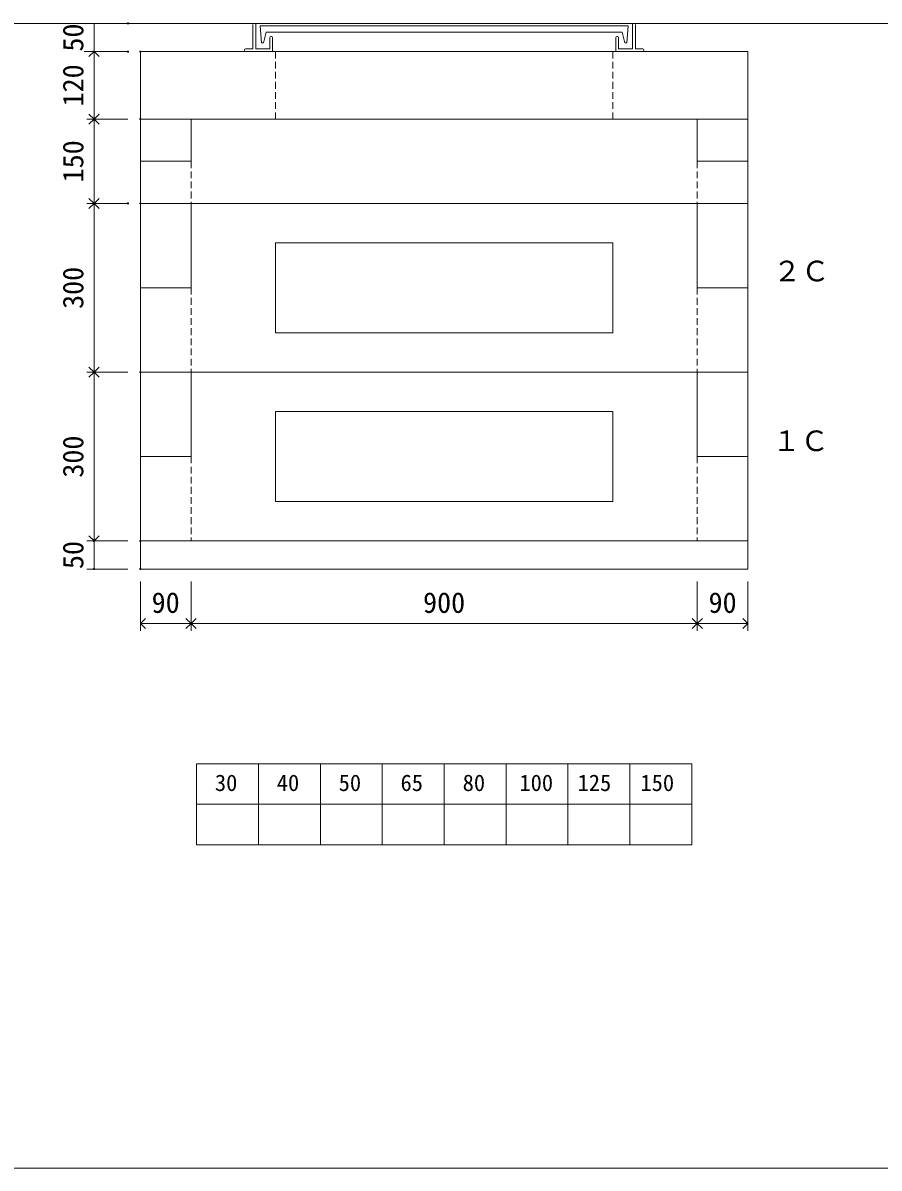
# Model space of a CAD drawing. Units: millimetres, scale not verified. Extents: x -4890 to 18490, y -2304 to 2304.
# Drawn here: x 1846 to 3368, y -1971 to 65 of the extents above; entities that cross this region are included whole.
import ezdxf
from ezdxf.enums import TextEntityAlignment as Align

# ---------------------------------------------------------------- set-up
doc = ezdxf.new("R2010")
doc.units = ezdxf.units.MM
doc.header["$LTSCALE"] = 10
doc.header["$PDMODE"] = 32
doc.header["$PDSIZE"] = 2
for name, pattern in [('DASHED1', [1.8, 1.2, -0.6]), ('USER2', [50.8, 31.75, -6.35, 6.35, -6.35]), ('USER5', [3.185, 0.01, -3.175])]:
    doc.linetypes.add(name, pattern=pattern)
for name, color, linetype, lineweight in [('0-1_Defpoints', 7, 'USER2', 5), ('0-2_waku', 7, 'Continuous', 18), ('0-3_gaikei', 7, 'Continuous', 18), ('0-4_kakure', 7, 'USER5', 18), ('0-5_sunpou', 7, 'Continuous', 5), ('0-8_uchigawa', 6, 'Continuous', 18), ('0-A_futa', 3, 'Continuous', 18), ('0-B_GL', 4, 'Continuous', 18), ('0-D_文字１', 7, 'Continuous', 18)]:
    doc.layers.add(name, color=color, linetype=linetype, lineweight=lineweight)
doc.styles.add('ＭＳ ゴシック', font='')
doc.styles.get('ＭＳ ゴシック').set_extended_font_data('MS Gothic')

# ---------------------------------------------------------------- blocks, each defined once
blk = doc.blocks.new('_Open90')
at = {"layer": '0-5_sunpou'}
blk.add_line((0, 0), (-1, 0), dxfattribs=at)
blk.add_lwpolyline([(-0.5, 0.5), (0, 0), (-0.5, -0.5)], dxfattribs=at)
blk = doc.blocks.new('D83')
at = {"layer": '0-1_Defpoints'}
for p in [(3502.32, 1944.36), (3419.96, 1644.36), (3502.32, 1644.36)]:
    blk.add_point(p, dxfattribs=at)
at = {"layer": '0-5_sunpou'}
for p, q in [((3480.32, 1944.36), (3406.96, 1944.36)), ((3419.96, 1926.36), (3419.96, 1662.36)), ((3480.32, 1644.36), (3406.96, 1644.36))]:
    blk.add_line(p, q, dxfattribs=at)
at = {"layer": '0-5_sunpou', "xscale": 18, "yscale": 18}
for p, rotation in [((3419.96, 1944.36), 90), ((3419.96, 1644.36), 270)]:
    blk.add_blockref('_Open90', p, dxfattribs=dict(at, rotation=rotation))
at = {"layer": '0-5_sunpou', "style": 'ＭＳ ゴシック'}
blk.add_text('300', height=36.66, rotation=90, dxfattribs=at).set_placement((3411.96, 1756.86), align=Align.BOTTOM_LEFT)
blk = doc.blocks.new('D84')
at = {"layer": '0-1_Defpoints'}
for p in [(3502.32, 1644.36), (3419.96, 1344.36), (3502.32, 1344.36)]:
    blk.add_point(p, dxfattribs=at)
at = {"layer": '0-5_sunpou'}
for p, q in [((3480.32, 1644.36), (3406.96, 1644.36)), ((3419.96, 1626.36), (3419.96, 1362.36)), ((3480.32, 1344.36), (3406.96, 1344.36))]:
    blk.add_line(p, q, dxfattribs=at)
at = {"layer": '0-5_sunpou', "xscale": 18, "yscale": 18}
for p, rotation in [((3419.96, 1644.36), 90), ((3419.96, 1344.36), 270)]:
    blk.add_blockref('_Open90', p, dxfattribs=dict(at, rotation=rotation))
at = {"layer": '0-5_sunpou', "style": 'ＭＳ ゴシック'}
blk.add_text('300', height=36.66, rotation=90, dxfattribs=at).set_placement((3411.96, 1456.86), align=Align.BOTTOM_LEFT)
blk = doc.blocks.new('D85')
at = {"layer": '0-1_Defpoints'}
for p in [(3502.32, 2214.36), (3419.96, 2094.36), (3502.32, 2094.36)]:
    blk.add_point(p, dxfattribs=at)
at = {"layer": '0-5_sunpou'}
for p, q in [((3480.32, 2214.36), (3406.96, 2214.36)), ((3419.96, 2196.36), (3419.96, 2112.36)), ((3480.32, 2094.36), (3406.96, 2094.36))]:
    blk.add_line(p, q, dxfattribs=at)
at = {"layer": '0-5_sunpou', "xscale": 18, "yscale": 18}
for p, rotation in [((3419.96, 2214.36), 90), ((3419.96, 2094.36), 270)]:
    blk.add_blockref('_Open90', p, dxfattribs=dict(at, rotation=rotation))
at = {"layer": '0-5_sunpou', "style": 'ＭＳ ゴシック'}
blk.add_text('120', height=36.66, rotation=90, dxfattribs=at).set_placement((3411.96, 2116.86), align=Align.BOTTOM_LEFT)
blk = doc.blocks.new('D78')
at = {"layer": '0-1_Defpoints'}
for p in [(3480.32, 2264.36), (3419.96, 2214.36), (3480.32, 2214.36)]:
    blk.add_point(p, dxfattribs=at)
at = {"layer": '0-5_sunpou'}
for p, q in [((3458.32, 2264.36), (3406.96, 2264.36)), ((3419.96, 2264.36), (3419.96, 2214.36)), ((3458.32, 2214.36), (3406.96, 2214.36))]:
    blk.add_line(p, q, dxfattribs=at)
at = {"layer": '0-5_sunpou', "style": 'ＭＳ ゴシック'}
blk.add_text('50', height=36.66, rotation=90, dxfattribs=at).set_placement((3411.96, 2214.36), align=Align.BOTTOM_LEFT)
blk = doc.blocks.new('D88')
at = {"layer": '0-1_Defpoints'}
for p in [(3502.32, 2094.36), (3419.96, 1944.36), (3480.32, 1944.36)]:
    blk.add_point(p, dxfattribs=at)
at = {"layer": '0-5_sunpou'}
for p, q in [((3480.32, 2094.36), (3406.96, 2094.36)), ((3419.96, 2076.36), (3419.96, 1962.36)), ((3458.32, 1944.36), (3406.96, 1944.36))]:
    blk.add_line(p, q, dxfattribs=at)
at = {"layer": '0-5_sunpou', "xscale": 18, "yscale": 18}
for p, rotation in [((3419.96, 2094.36), 90), ((3419.96, 1944.36), 270)]:
    blk.add_blockref('_Open90', p, dxfattribs=dict(at, rotation=rotation))
at = {"layer": '0-5_sunpou', "style": 'ＭＳ ゴシック'}
blk.add_text('150', height=36.66, rotation=90, dxfattribs=at).set_placement((3411.96, 1981.86), align=Align.BOTTOM_LEFT)
blk = doc.blocks.new('D92')
at = {"layer": '0-1_Defpoints'}
for p in [(3502.32, 1344.36), (3419.96, 1294.36), (3502.32, 1294.36)]:
    blk.add_point(p, dxfattribs=at)
at = {"layer": '0-5_sunpou'}
for p, q in [((3480.32, 1344.36), (3406.96, 1344.36)), ((3419.96, 1344.36), (3419.96, 1294.36)), ((3480.32, 1294.36), (3406.96, 1294.36))]:
    blk.add_line(p, q, dxfattribs=at)
at = {"layer": '0-5_sunpou', "style": 'ＭＳ ゴシック'}
blk.add_text('50', height=36.66, rotation=90, dxfattribs=at).set_placement((3411.96, 1294.36), align=Align.BOTTOM_LEFT)

msp = doc.modelspace()

# ---------------------------------------------------------------- linework, layer by layer
at = {"layer": '0-2_waku'}
for p, q in [((2155, -1251.89), (2155, -1395.89)), ((2155, -1251.89), (2155, -1395.89)), ((2155, -1251.89), (2155, -1395.89)), ((2155, -1251.89), (2155, -1395.89)), ((2155, -1251.89), (3035, -1251.89)), ((2265, -1251.89), (2265, -1395.89)), ((2375, -1251.89), (2375, -1395.89)), ((2375, -1251.89), (2375, -1395.89)), ((2485, -1251.89), (2485, -1395.89)), ((2595, -1251.89), (2595, -1395.89)), ((2705, -1251.89), (2705, -1395.89)), ((2815, -1251.89), (2815, -1395.89)), ((2925, -1251.89), (2925, -1395.89)), ((3035, -1251.89), (3035, -1395.89)), ((2155, -1323.89), (3035, -1323.89)), ((2155, -1395.89), (3035, -1395.89)), ((-1230, -1970.89), (4890, -1970.89)), ((-1230, -1970.89), (4890, -1970.89))]:
    msp.add_line(p, q, dxfattribs=at)
at = {"layer": '0-3_gaikei'}
for p, q in [((2055, 14.11), (3135, 14.11)), ((2055, -105.89), (2055, 14.11)), ((3135, -105.89), (3135, 14.11)), ((3135, -105.89), (2055, -105.89)), ((3135, -105.89), (2055, -105.89)), ((3135, -105.89), (2055, -105.89)), ((3135, -105.89), (2055, -105.89)), ((3135, -105.89), (2055, -105.89)), ((2145, -105.89), (2055, -105.89)), ((3135, -105.89), (2055, -105.89)), ((3135, -105.89), (2055, -105.89)), ((3135, -105.89), (2055, -105.89)), ((3135, -105.89), (2055, -105.89)), ((3135, -105.89), (2055, -105.89)), ((2145, -105.89), (2055, -105.89)), ((2055, -105.89), (2145, -105.89)), ((2055, -105.89), (3135, -105.89)), ((2055, -105.89), (3135, -105.89)), ((2055, -105.89), (3135, -105.89)), ((2055, -105.89), (3135, -105.89)), ((2055, -105.89), (3135, -105.89)), ((2055, -105.89), (3135, -105.89)), ((2055, -105.89), (3135, -105.89)), ((2055, -105.89), (3135, -105.89)), ((2055, -105.89), (2055, -255.89)), ((2145, -105.89), (3045, -105.89)), ((2145, -105.89), (3045, -105.89)), ((2145, -105.89), (3045, -105.89)), ((2145, -105.89), (3045, -105.89)), ((2145, -105.89), (3045, -105.89)), ((2145, -105.89), (3045, -105.89)), ((2145, -180.89), (2145, -105.89)), ((2985, -105.89), (2205, -105.89)), ((2985, -105.89), (2205, -105.89)), ((3045, -105.89), (3135, -105.89)), ((3045, -105.89), (3135, -105.89)), ((3045, -105.89), (3135, -105.89)), ((3045, -180.89), (3045, -105.89)), ((3135, -105.89), (3135, -255.89)), ((2055, -180.89), (2145, -180.89)), ((3045, -180.89), (3135, -180.89)), ((2055, -405.89), (2055, -255.89)), ((2055, -255.89), (3135, -255.89)), ((2055, -255.89), (3135, -255.89)), ((2055, -255.89), (3135, -255.89)), ((2055, -255.89), (3135, -255.89)), ((2055, -255.89), (3135, -255.89)), ((2055, -255.89), (3135, -255.89)), ((2055, -255.89), (3135, -255.89)), ((2055, -255.89), (3135, -255.89)), ((2055, -255.89), (3135, -255.89)), ((2055, -255.89), (3135, -255.89)), ((2055, -255.89), (3135, -255.89)), ((2145, -255.89), (2145, -405.89)), ((2145, -255.89), (2145, -405.89)), ((2145, -255.89), (2145, -405.89)), ((2145, -255.89), (2145, -405.89)), ((2145, -255.89), (2145, -405.89)), ((3045, -255.89), (3045, -405.89)), ((3045, -255.89), (3045, -405.89)), ((3045, -255.89), (3045, -405.89)), ((3045, -255.89), (3045, -405.89)), ((3045, -255.89), (3045, -405.89)), ((3135, -405.89), (3135, -255.89)), ((2145, -405.89), (2055, -405.89)), ((2145, -405.89), (2055, -405.89)), ((2145, -405.89), (2055, -405.89)), ((2145, -405.89), (2055, -405.89)), ((2055, -405.89), (2055, -555.89)), ((2055, -405.89), (2055, -555.89)), ((2055, -405.89), (2055, -555.89)), ((2055, -405.89), (2055, -555.89)), ((3135, -405.89), (3045, -405.89)), ((3135, -405.89), (3045, -405.89)), ((3135, -405.89), (3045, -405.89)), ((3135, -405.89), (3045, -405.89)), ((3135, -405.89), (3045, -405.89)), ((3135, -405.89), (3135, -555.89)), ((3135, -405.89), (3135, -555.89)), ((3135, -405.89), (3135, -555.89)), ((3135, -405.89), (3135, -555.89)), ((3135, -405.89), (3135, -555.89)), ((3135, -555.89), (2055, -555.89)), ((3135, -555.89), (2055, -555.89)), ((3135, -555.89), (2055, -555.89)), ((3135, -555.89), (2055, -555.89)), ((3135, -555.89), (2055, -555.89)), ((2055, -705.89), (2055, -555.89)), ((2145, -555.89), (3045, -555.89)), ((2145, -555.89), (2145, -705.89)), ((2145, -555.89), (2145, -705.89)), ((2145, -555.89), (2145, -705.89)), ((2145, -555.89), (2145, -705.89)), ((2145, -555.89), (2145, -705.89)), ((2985, -555.89), (2205, -555.89)), ((3045, -555.89), (3045, -705.89)), ((3045, -555.89), (3045, -705.89)), ((3045, -555.89), (3045, -705.89)), ((3045, -555.89), (3045, -705.89)), ((3045, -555.89), (3045, -705.89)), ((3135, -705.89), (3135, -555.89)), ((2145, -705.89), (2055, -705.89)), ((2145, -705.89), (2055, -705.89)), ((2145, -705.89), (2055, -705.89)), ((2145, -705.89), (2055, -705.89)), ((2055, -705.89), (2055, -855.89)), ((2055, -705.89), (2055, -855.89)), ((2055, -705.89), (2055, -855.89)), ((2055, -705.89), (2055, -855.89)), ((3135, -705.89), (3045, -705.89)), ((3135, -705.89), (3045, -705.89)), ((3135, -705.89), (3045, -705.89)), ((3135, -705.89), (3045, -705.89)), ((3135, -705.89), (3045, -705.89)), ((3135, -705.89), (3135, -855.89)), ((3135, -705.89), (3135, -855.89)), ((3135, -705.89), (3135, -855.89)), ((3135, -705.89), (3135, -855.89)), ((3135, -705.89), (3135, -855.89)), ((3135, -855.89), (2055, -855.89)), ((3135, -855.89), (2055, -855.89)), ((3135, -855.89), (2055, -855.89)), ((3135, -855.89), (2055, -855.89)), ((3135, -855.89), (2055, -855.89)), ((3135, -855.89), (2055, -855.89)), ((3135, -855.89), (2055, -855.89)), ((3135, -855.89), (2055, -855.89)), ((3135, -855.89), (2055, -855.89)), ((3135, -855.89), (2055, -855.89)), ((2055, -905.89), (2055, -855.89)), ((2985, -855.89), (2205, -855.89)), ((2985, -855.89), (2205, -855.89)), ((3135, -905.89), (3135, -855.89)), ((3135, -905.89), (2055, -905.89)), ((3135, -905.89), (2055, -905.89)), ((3135, -905.89), (2055, -905.89))]:
    msp.add_line(p, q, dxfattribs=at)
for points in [[(2145, -405.89), (2055, -405.89), (2055, -555.89)], [(2145, -705.89), (2055, -705.89), (2055, -855.89)]]:
    msp.add_lwpolyline(points, dxfattribs=at)
at = {"layer": '0-4_kakure', "linetype": 'DASHED1', "lineweight": 5}
for p, q in [((2295, -105.89), (2295, 14.11)), ((2895, -105.89), (2895, 14.11)), ((2145, -180.89), (2145, -255.89)), ((3045, -180.89), (3045, -255.89)), ((2145, -405.89), (2145, -555.89)), ((3045, -405.89), (3045, -555.89)), ((2145, -705.89), (2145, -855.89)), ((3045, -705.89), (3045, -855.89))]:
    msp.add_line(p, q, dxfattribs=at)
at = {"layer": '0-5_sunpou'}
for p, q in [((2033, 64.11), (1955.14, 64.11)), ((2033, 14.11), (1955.14, 14.11)), ((2055, -927.89), (2055, -1015.81)), ((2145, -927.89), (2145, -1015.81)), ((2145, -927.89), (2145, -1015.81)), ((3045, -927.89), (3045, -1015.81)), ((3045, -927.89), (3045, -1015.81)), ((3135, -927.89), (3135, -1015.81)), ((2073, -1002.81), (2127, -1002.81)), ((2163, -1002.81), (3027, -1002.81)), ((3063, -1002.81), (3117, -1002.81))]:
    msp.add_line(p, q, dxfattribs=at)
at = {"layer": '0-8_uchigawa'}
for p, q in [((2895, -325.89), (2295, -325.89)), ((2295, -325.89), (2295, -485.89)), ((2895, -325.89), (2895, -485.89)), ((2895, -485.89), (2295, -485.89)), ((2895, -625.89), (2295, -625.89)), ((2295, -625.89), (2295, -785.89)), ((2895, -625.89), (2895, -785.89)), ((2895, -785.89), (2295, -785.89))]:
    msp.add_line(p, q, dxfattribs=at)
at = {"layer": '0-A_futa'}
for p, q in [((2255, 62.11), (2255, 19.11)), ((2260, 64.11), (2260, 19.11)), ((2930, 64.11), (2930, 19.11)), ((2935, 62.11), (2935, 19.11)), ((2267.81, 59.61), (2922.14, 59.61)), ((2267.81, 59.61), (2270.3, 29.61)), ((2278.33, 48.61), (2274.01, 29.61)), ((2278.33, 48.61), (2911.67, 48.61)), ((2287, 41.11), (2288, 41.11)), ((2903, 41.11), (2902, 41.11)), ((2911.67, 48.61), (2915.99, 29.61)), ((2922.14, 59.61), (2919.89, 29.61)), ((2270.3, 29.61), (2274.01, 29.61)), ((2285, 39.11), (2285, 19.11)), ((2290, 39.11), (2290, 14.11)), ((2900, 39.11), (2900, 14.11)), ((2905, 39.11), (2905, 19.11)), ((2919.89, 29.61), (2915.99, 29.61)), ((2240, 17.11), (2240, 16.11)), ((2242, 19.11), (2255, 19.11)), ((2290, 14.11), (2242, 14.11)), ((2260, 19.11), (2285, 19.11)), ((2900, 14.11), (2948, 14.11)), ((2930, 19.11), (2905, 19.11)), ((2948, 19.11), (2935, 19.11)), ((2950, 17.11), (2950, 16.11))]:
    msp.add_line(p, q, dxfattribs=at)
for centre, start, end in [((2287, 39.11), 90, 180), ((2288, 39.11), 0, 90), ((2902, 39.11), 90, 180), ((2903, 39.11), 0, 90), ((2242, 17.11), 90, 180), ((2242, 16.11), 180, 270), ((2948, 17.11), 0, 90), ((2948, 16.11), 270, 0)]:
    msp.add_arc(centre, 2, start, end, dxfattribs=at)
at = {"layer": '0-B_GL'}
msp.add_line((-1230, 64.11), (4890, 64.11), dxfattribs=at)
msp.add_line((-1230, 64.11), (4890, 64.11), dxfattribs=at)
msp.add_line((-1230, 64.11), (4890, 64.11), dxfattribs=at)

# ---------------------------------------------------------------- block references
at = {"layer": '0-5_sunpou'}
for name in ['D78', 'D85', 'D88', 'D83', 'D84', 'D92']:
    msp.add_blockref(name, (-1447.32, -2200.25), dxfattribs=at)
at = {"layer": '0-5_sunpou', "xscale": 18, "yscale": 18, "rotation": 180}
for p in [(2055, -1002.81), (2145, -1002.81), (3045, -1002.81)]:
    msp.add_blockref('_Open90', p, dxfattribs=at)
at = {"layer": '0-5_sunpou', "xscale": 18, "yscale": 18}
for p in [(2145, -1002.81), (3045, -1002.81), (3135, -1002.81)]:
    msp.add_blockref('_Open90', p, dxfattribs=at)

# ---------------------------------------------------------------- texts
at = {"layer": '0-5_sunpou', "style": 'ＭＳ ゴシック'}
for s, p in [('90', (2075, -994.81)), ('900', (2557.5, -994.81)), ('90', (3065, -994.81))]:
    msp.add_text(s, height=36.66, dxfattribs=at).set_placement(p, align=Align.BOTTOM_LEFT)
at = {"layer": '0-D_文字１', "style": 'ＭＳ ゴシック'}
for s, height, p in [('２Ｃ', 36.66, (3179.63, -405.33)), ('１Ｃ', 36.66, (3178.31, -707.2)), ('30', 29.33, (2187.46, -1309.33)), ('40', 29.33, (2297.46, -1309.33)), ('50', 29.33, (2407.46, -1309.33)), ('65', 29.33, (2517.46, -1309.33)), ('80', 29.33, (2627.86, -1309.33)), ('100', 29.33, (2728.74, -1309.33)), ('125', 29.33, (2832.13, -1309.33)), ('150', 29.33, (2943.89, -1309.33))]:
    msp.add_text(s, height=height, dxfattribs=at).set_placement(p, align=Align.BOTTOM_LEFT)

doc.saveas('drawing.dxf')
